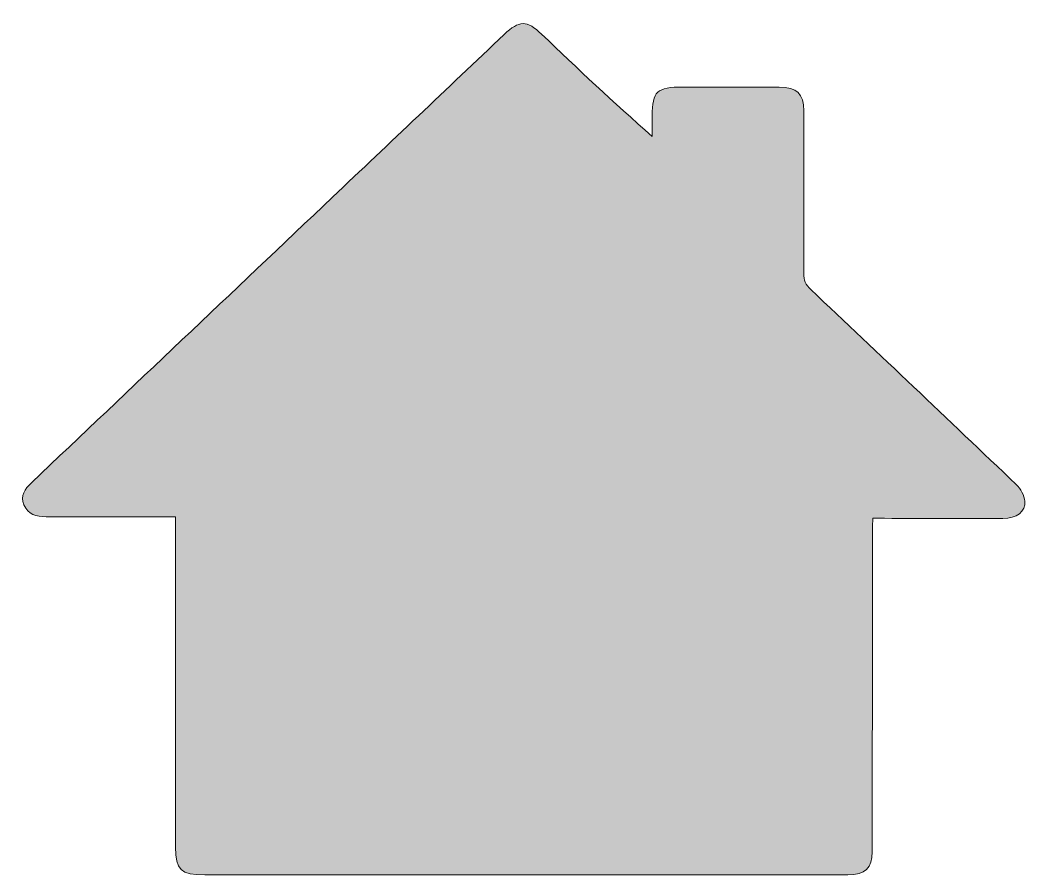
# Model space of a CAD drawing. Header units: millimetres. Extents: x 16 to 552, y -194 to -20.
# Drawn here: x 16.2 to 220.5, y -193.4 to -19.8 of the extents above; entities that cross this region are included whole.
import ezdxf

# ---------------------------------------------------------------- set-up
doc = ezdxf.new("R2010")
doc.units = ezdxf.units.MM
doc.header["$MEASUREMENT"] = 0
doc.layers.add('Layer 1', color=7, linetype='Continuous')

# ---------------------------------------------------------------- blocks, each defined once
blk = doc.blocks.new('block 3')
at = {"layer": 'Layer 1'}
h = blk.add_hatch(color=1, dxfattribs=at)
h.dxf.hatch_style = 2
edge = h.paths.add_edge_path()
edge.add_spline(control_points=[(47.76, -120.68), (43.39, -120.68), (39.29, -120.68), (35.19, -120.68), (30.62, -120.67), (26.05, -120.63), (21.48, -120.65), (19.47, -120.66), (17.8, -120.21), (16.99, -118.26), (16.21, -116.36), (17.16, -115), (18.5, -113.74), (38.88, -94.41), (59.27, -75.09), (79.65, -55.76), (91.27, -44.74), (102.9, -33.73), (114.52, -22.71), (117.59, -19.79), (119.13, -19.79), (122.12, -22.66), (129.4, -29.61), (136.71, -36.54), (144.59, -43.4), (144.59, -42.02), (144.58, -40.64), (144.59, -39.27), (144.6, -34.23), (145.5, -33.39), (150.87, -33.39), (157.37, -33.39), (163.86, -33.38), (170.36, -33.41), (173.99, -33.42), (175.35, -34.75), (175.36, -38.24), (175.37, -49.24), (175.4, -60.23), (175.35, -71.22), (175.34, -72.59), (175.76, -73.54), (176.78, -74.51), (190.73, -87.67), (204.65, -100.87), (218.51, -114.11), (219.41, -114.97), (220.15, -116.32), (220.27, -117.5), (220.47, -119.62), (218.58, -120.98), (215.82, -120.98), (207.8, -121), (199.78, -120.98), (191.76, -120.97), (191.04, -120.97), (190.32, -120.97), (189.4, -120.97), (189.37, -121.76), (189.3, -122.43), (189.3, -123.09), (189.29, -144.39), (189.29, -165.69), (189.28, -186.98), (189.28, -187.55), (189.29, -188.11), (189.28, -188.68), (189.24, -192.04), (187.87, -193.35), (184.34, -193.36), (169.56, -193.37), (154.78, -193.38), (140, -193.38), (111.23, -193.38), (82.47, -193.37), (53.7, -193.36), (48.82, -193.36), (47.78, -192.37), (47.77, -187.73), (47.77, -166.12), (47.76, -144.51), (47.76, -122.9), (47.76, -122.27), (47.76, -121.65), (47.76, -120.68)], knot_values=[0, 0, 0, 0, 1, 1, 1, 2, 2, 2, 3, 3, 3, 4, 4, 4, 5, 5, 5, 6, 6, 6, 7, 7, 7, 8, 8, 8, 9, 9, 9, 10, 10, 10, 11, 11, 11, 12, 12, 12, 13, 13, 13, 14, 14, 14, 15, 15, 15, 16, 16, 16, 17, 17, 17, 18, 18, 18, 19, 19, 19, 20, 20, 20, 21, 21, 21, 22, 22, 22, 23, 23, 23, 24, 24, 24, 25, 25, 25, 26, 26, 26, 27, 27, 27, 28, 28, 28, 28], degree=3, periodic=1)
at = {"layer": 'Layer 1', "lineweight": 0}
blk.add_open_spline([(47.76, -120.68), (43.39, -120.68), (39.29, -120.68), (35.19, -120.68), (30.62, -120.67), (26.05, -120.63), (21.48, -120.65), (19.47, -120.66), (17.8, -120.21), (16.99, -118.26), (16.21, -116.36), (17.16, -115), (18.5, -113.74), (38.88, -94.41), (59.27, -75.09), (79.65, -55.76), (91.27, -44.74), (102.9, -33.73), (114.52, -22.71), (117.59, -19.79), (119.13, -19.79), (122.12, -22.66), (129.4, -29.61), (136.71, -36.54), (144.59, -43.4), (144.59, -42.02), (144.58, -40.64), (144.59, -39.27), (144.6, -34.23), (145.5, -33.39), (150.87, -33.39), (157.37, -33.39), (163.86, -33.38), (170.36, -33.41), (173.99, -33.42), (175.35, -34.75), (175.36, -38.24), (175.37, -49.24), (175.4, -60.23), (175.35, -71.22), (175.34, -72.59), (175.76, -73.54), (176.78, -74.51), (190.73, -87.67), (204.65, -100.87), (218.51, -114.11), (219.41, -114.97), (220.15, -116.32), (220.27, -117.5), (220.47, -119.62), (218.58, -120.98), (215.82, -120.98), (207.8, -121), (199.78, -120.98), (191.76, -120.97), (191.04, -120.97), (190.32, -120.97), (189.4, -120.97), (189.37, -121.76), (189.3, -122.43), (189.3, -123.09), (189.29, -144.39), (189.29, -165.69), (189.28, -186.98), (189.28, -187.55), (189.29, -188.11), (189.28, -188.68), (189.24, -192.04), (187.87, -193.35), (184.34, -193.36), (169.56, -193.37), (154.78, -193.38), (140, -193.38), (111.23, -193.38), (82.47, -193.37), (53.7, -193.36), (48.82, -193.36), (47.78, -192.37), (47.77, -187.73), (47.77, -166.12), (47.76, -144.51), (47.76, -122.9), (47.76, -122.27), (47.76, -121.65), (47.76, -120.68)], degree=3, knots=[0, 0, 0, 0, 1, 1, 1, 2, 2, 2, 3, 3, 3, 4, 4, 4, 5, 5, 5, 6, 6, 6, 7, 7, 7, 8, 8, 8, 9, 9, 9, 10, 10, 10, 11, 11, 11, 12, 12, 12, 13, 13, 13, 14, 14, 14, 15, 15, 15, 16, 16, 16, 17, 17, 17, 18, 18, 18, 19, 19, 19, 20, 20, 20, 21, 21, 21, 22, 22, 22, 23, 23, 23, 24, 24, 24, 25, 25, 25, 26, 26, 26, 27, 27, 27, 28, 28, 28, 28], dxfattribs=at)
blk = doc.blocks.new('block 2')
at = {"layer": 'Layer 1'}
blk.add_blockref('block 3', (0, 0), dxfattribs=at)

msp = doc.modelspace()

# ---------------------------------------------------------------- block references
at = {"layer": 'Layer 1'}
msp.add_blockref('block 2', (0, 0), dxfattribs=at)

doc.saveas('drawing.dxf')
